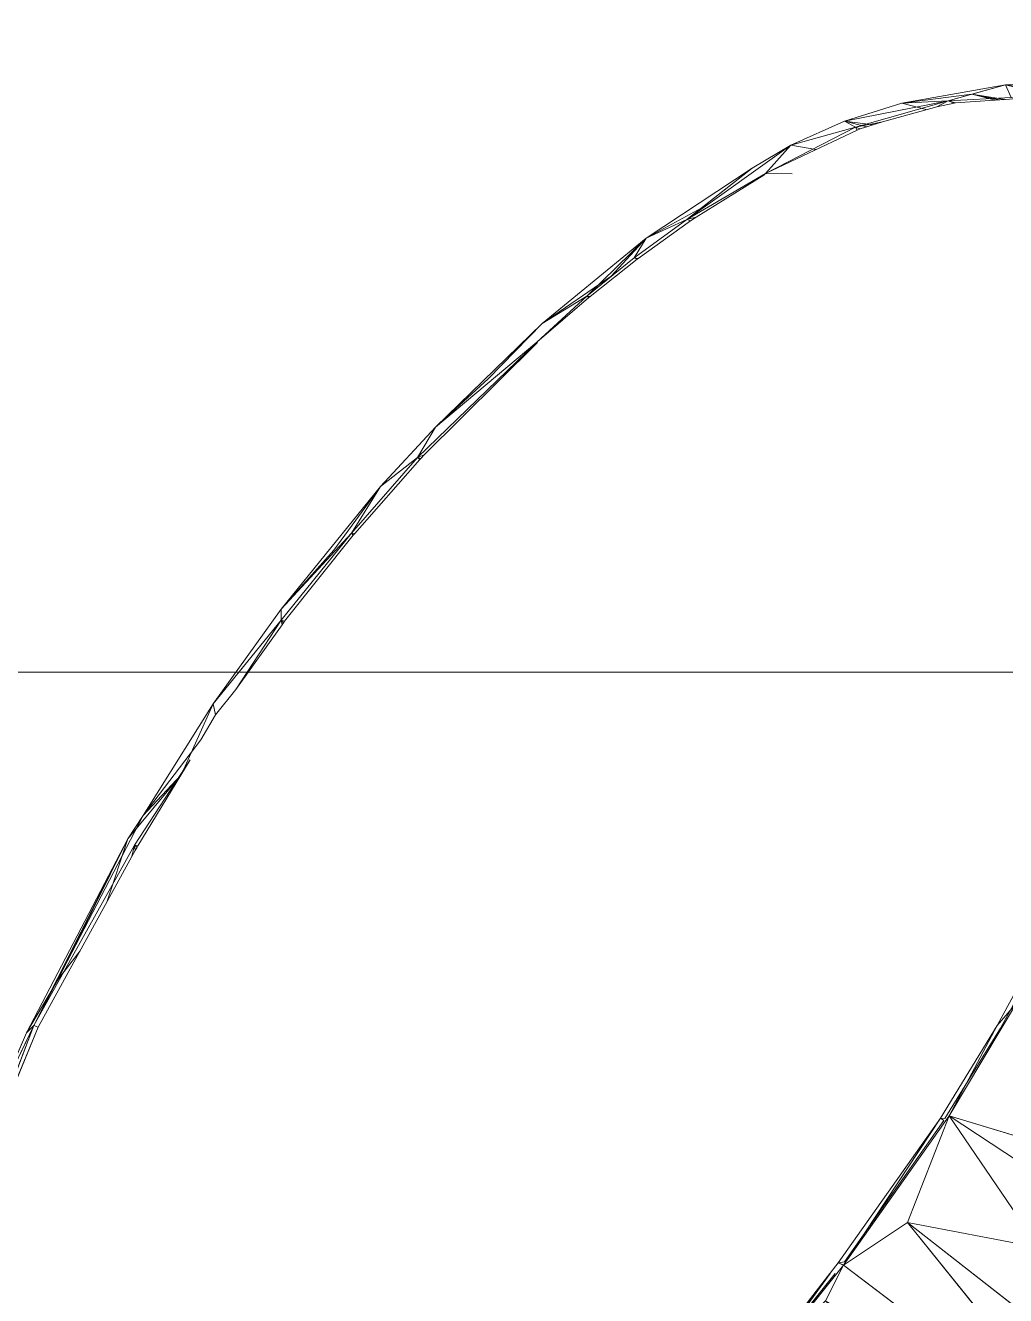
# Model space of a CAD drawing. Header units: inches. Extents: x -1767 to 184, y -1065 to 157.
# Drawn here: x -794.755 to -792.658, y -229.33 to -226.612 of the extents above; entities that cross this region are included whole.
import ezdxf

# ---------------------------------------------------------------- set-up
doc = ezdxf.new("R2010")
doc.units = ezdxf.units.IN
doc.header["$MEASUREMENT"] = 0
for name, color, linetype, lineweight in [('A-DETL-GENF', 92, 'Continuous', 9), ('E-LITE-EQPM', 33, 'Continuous', 9), ('G-IMPT', 8, 'Continuous', 9)]:
    doc.layers.add(name, color=color, linetype=linetype, lineweight=lineweight)

# ---------------------------------------------------------------- blocks, each defined once
blk = doc.blocks.new('flos_pendant16 - flos_pendant - 3D View - _3D__dwg_FLOS_AIM_Pendant_Lamps_dwg-2425-_3D_-V18-FIRST FLOOR')
at = {"layer": 'G-IMPT'}
for p, q in [((40.786, 18.7585), (41.9627, 17.6753)), ((40.786, 18.7585), (41.6218, 17.4938)), ((40.5, 18.5578), (41.6218, 17.4938)), ((42.4191, 18.1454), (41.9627, 17.6753)), ((42.4191, 18.1454), (42.0322, 17.7117)), ((42.3338, 18.03), (41.9874, 17.6615)), ((42.0073, 17.7141), (42.3212, 18.0358)), ((42.0073, 17.7141), (42.3212, 18.0358)), ((42.0073, 17.7141), (42.3212, 18.0358)), ((40.1839, 17.9337), (41.3633, 16.9797)), ((40.1839, 17.9337), (41.3633, 16.9797)), ((41.9627, 17.6753), (42.0699, 17.8458)), ((40.9784, 17.6808), (41.3633, 16.9797)), ((40.9784, 17.6808), (41.6218, 17.4938)), ((40.9784, 17.6808), (41.3633, 16.9797)), ((41.6218, 17.4938), (40.9784, 17.6808)), ((41.3633, 16.9797), (41.9627, 17.6753)), ((41.9627, 17.6753), (41.4073, 16.988)), ((41.9627, 17.6753), (41.6218, 17.4938)), ((41.9627, 17.6753), (41.9874, 17.6615)), ((41.9874, 17.6615), (41.9627, 17.6753)), ((41.9665, 17.6717), (41.9874, 17.6615)), ((41.3923, 17.0016), (41.9562, 17.6595)), ((41.3923, 17.0016), (41.9562, 17.6595)), ((41.3923, 17.0016), (41.9562, 17.6595)), ((41.4073, 16.988), (41.9874, 17.6615)), ((41.9874, 17.6615), (41.9562, 17.6595)), ((41.9562, 17.6595), (41.9874, 17.6615)), ((41.3633, 16.9797), (41.6218, 17.4938)), ((40.2719, 17.4279), (41.3633, 16.9797)), ((41.3633, 16.9797), (40.9729, 16.4491)), ((41.3633, 16.9797), (40.9729, 16.4491)), ((41.3851, 16.9922), (41.0638, 16.5662)), ((41.3851, 16.9922), (41.0638, 16.5662)), ((41.4073, 16.988), (41.0801, 16.5508)), ((41.3633, 16.9797), (41.0801, 16.5508)), ((41.3633, 16.9797), (41.0801, 16.5508)), ((41.4073, 16.988), (41.3851, 16.9922)), ((41.4073, 16.988), (41.3923, 17.0016)), ((45.8942, 16.0917), (46.1389, 16.5838)), ((41.0801, 16.5508), (40.7805, 16.1082)), ((41.0638, 16.5662), (40.8035, 16.1851)), ((41.0638, 16.5662), (40.8035, 16.1851)), ((40.9729, 16.4491), (41.0801, 16.5508)), ((41.0801, 16.5508), (40.9729, 16.4491)), ((46.1244, 16.573), (45.8728, 16.1009)), ((46.1244, 16.573), (45.8728, 16.1009)), ((46.1306, 16.4793), (45.8942, 16.0917)), ((46.1306, 16.4793), (45.9354, 16.1247)), ((45.2481, 15.0937), (45.8942, 16.0917)), ((45.8942, 16.0917), (45.3046, 15.2388)), ((45.8728, 16.1009), (45.3233, 15.2937)), ((45.8728, 16.1009), (45.3233, 15.2937)), ((45.3361, 15.2037), (45.9354, 16.1247)), ((45.3361, 15.2037), (45.8942, 16.0917)), ((45.7485, 15.869), (45.9354, 16.1247)), ((45.8942, 16.0917), (45.8728, 16.1009)), ((45.8942, 16.0917), (45.8728, 16.1009)), ((45.8942, 16.0917), (45.9354, 16.1247)), ((45.7485, 15.869), (45.3361, 15.2037)), ((45.7485, 15.869), (45.6276, 15.7408)), ((45.7485, 15.869), (45.6276, 15.7408)), ((45.4704, 15.5098), (45.3361, 15.2037)), ((44.9869, 14.8387), (45.2894, 15.2436)), ((44.9869, 14.8387), (45.2894, 15.2436)), ((45.2894, 15.2436), (45.2935, 15.2491)), ((45.3046, 15.2388), (45.2894, 15.2436)), ((45.2935, 15.2491), (45.305, 15.2654)), ((45.3046, 15.2388), (45.3233, 15.2937)), ((45.3233, 15.2937), (45.305, 15.2654)), ((44.9869, 14.8387), (45.3046, 15.2388)), ((45.3361, 15.2037), (45.0415, 14.9118)), ((45.3361, 15.2037), (45.2481, 15.0937)), ((44.8439, 14.5686), (45.2481, 15.0937)), ((45.2481, 15.0937), (44.9241, 14.7438)), ((45.2481, 15.0937), (44.9241, 14.7438)), ((45.2481, 15.0937), (45.0403, 14.9102)), ((44.8439, 14.5686), (45.0322, 14.8993)), ((44.8381, 14.6248), (44.9241, 14.7438)), ((44.8381, 14.6248), (44.9241, 14.7438)), ((44.8381, 14.6248), (44.7235, 14.5079)), ((44.8381, 14.6248), (44.7235, 14.5079)), ((44.8439, 14.5686), (44.8381, 14.6248)), ((44.8381, 14.6248), (44.8439, 14.5686)), ((44.8439, 14.5686), (44.459, 14.1287)), ((44.8439, 14.5686), (44.4645, 14.1837)), ((44.7235, 14.5079), (44.462, 14.2066)), ((44.7235, 14.5079), (44.462, 14.2066)), ((44.4645, 14.1837), (44.7235, 14.5079)), ((44.4479, 14.1906), (44.0638, 13.7939)), ((44.4479, 14.1906), (44.0638, 13.7939)), ((44.0714, 13.7823), (44.4645, 14.1837)), ((44.4479, 14.1906), (44.4545, 14.1978)), ((44.4645, 14.1837), (44.4479, 14.1906)), ((44.4545, 14.1978), (44.462, 14.2066)), ((44.4545, 14.1978), (44.4645, 14.1837)), ((44.459, 14.1287), (44.4645, 14.1837)), ((44.4645, 14.1837), (44.462, 14.2066)), ((44.459, 14.1287), (43.9037, 13.5623)), ((44.459, 14.1287), (44.0714, 13.7823)), ((44.459, 14.1287), (44.1676, 13.8593)), ((44.1676, 13.8593), (43.9037, 13.5623)), ((43.6955, 13.4475), (44.0555, 13.7858)), ((43.6955, 13.4475), (44.0555, 13.7858)), ((43.7057, 13.4359), (44.0714, 13.7823)), ((43.9037, 13.5623), (44.0714, 13.7823)), ((44.0638, 13.7939), (44.0555, 13.7858)), ((44.0714, 13.7823), (44.0555, 13.7858)), ((44.0714, 13.7823), (44.0638, 13.7939)), ((43.6013, 13.2929), (43.9037, 13.5623)), ((43.7057, 13.4359), (43.9037, 13.5623)), ((43.7057, 13.4359), (43.0541, 12.9162)), ((43.0563, 12.923), (43.6701, 13.4258)), ((43.0563, 12.923), (43.6701, 13.4258)), ((43.7057, 13.4359), (43.6013, 13.2929)), ((43.6891, 13.4418), (43.6701, 13.4258)), ((43.7057, 13.4359), (43.6701, 13.4258)), ((43.6891, 13.4418), (43.6955, 13.4475)), ((43.7057, 13.4359), (43.6955, 13.4475)), ((43.0184, 12.8255), (43.6013, 13.2929)), ((43.0184, 12.8255), (43.6013, 13.2929)), ((43.6013, 13.2929), (43.0541, 12.9162)), ((43.3153, 13.0757), (43.6013, 13.2929)), ((43.0184, 12.8255), (43.3153, 13.0757)), ((43.0541, 12.9162), (42.7726, 12.7187)), ((43.0541, 12.9162), (42.7726, 12.7187)), ((43.0541, 12.9162), (42.782, 12.71)), ((43.0541, 12.9162), (43.0563, 12.923)), ((43.0541, 12.9162), (43.0563, 12.923)), ((43.0184, 12.8255), (42.4576, 12.4489)), ((43.0184, 12.8255), (42.65, 12.6221)), ((43.0184, 12.8255), (42.782, 12.71)), ((42.4576, 12.4489), (42.782, 12.71)), ((42.7663, 12.7144), (42.5124, 12.5503)), ((42.7663, 12.7144), (42.5124, 12.5503)), ((42.782, 12.71), (42.5263, 12.5423)), ((42.7663, 12.7144), (42.7726, 12.7187)), ((42.782, 12.71), (42.7663, 12.7144)), ((42.7663, 12.7144), (42.782, 12.71)), ((42.782, 12.71), (42.7726, 12.7187)), ((42.782, 12.71), (42.7726, 12.7187)), ((42.4576, 12.4489), (42.65, 12.6221)), ((42.2282, 12.3839), (42.5071, 12.5472)), ((42.2282, 12.3839), (42.5071, 12.5472)), ((42.2459, 12.3746), (42.5263, 12.5423)), ((42.4576, 12.4489), (42.5263, 12.5423)), ((42.5124, 12.5503), (42.5071, 12.5472)), ((42.5263, 12.5423), (42.5071, 12.5472)), ((42.5263, 12.5423), (42.5124, 12.5503)), ((42.4576, 12.4489), (41.8939, 12.1492)), ((42.4576, 12.4489), (42.1689, 12.3251)), ((42.4576, 12.4489), (42.2459, 12.3746)), ((41.6905, 12.053), (42.2459, 12.3746)), ((42.2459, 12.3746), (41.8307, 12.1822)), ((41.8939, 12.1492), (42.2459, 12.3746)), ((42.1978, 12.3682), (42.2282, 12.3839)), ((42.2459, 12.3746), (42.1978, 12.3682)), ((42.2459, 12.3746), (42.2282, 12.3839)), ((41.8402, 12.1903), (42.1978, 12.3682)), ((41.8402, 12.1903), (42.1978, 12.3682)), ((42.1689, 12.3251), (41.8939, 12.1492)), ((41.8307, 12.1822), (41.3513, 12.0104)), ((41.8307, 12.1822), (41.3513, 12.0104)), ((41.3578, 11.9952), (41.8307, 12.1822)), ((41.6905, 12.053), (41.8307, 12.1822)), ((41.8307, 12.1822), (41.6967, 12.198)), ((41.8307, 12.1822), (41.6967, 12.198)), ((41.8307, 12.1822), (41.8402, 12.1903)), ((41.8939, 12.1492), (41.6905, 12.053)), ((41.6905, 12.053), (41.3578, 11.9952)), ((41.4101, 11.9595), (41.6905, 12.053)), ((41.5668, 12.0876), (41.6905, 12.053)), ((41.5668, 12.0876), (41.6905, 12.053)), ((40.0468, 12.039), (40.588, 11.855)), ((40.0766, 12.0143), (40.588, 11.855)), ((40.8822, 11.9072), (41.3578, 11.9952)), ((41.2201, 11.98), (41.3361, 12.0054)), ((41.2201, 11.98), (41.3361, 12.0054)), ((41.3578, 11.9952), (41.2201, 11.98)), ((41.2692, 11.9908), (41.4101, 11.9595)), ((41.4101, 11.9595), (41.3016, 11.9978)), ((41.3016, 11.9978), (41.4101, 11.9595)), ((41.3361, 12.0054), (41.3513, 12.0104)), ((41.3578, 11.9952), (41.3361, 12.0054)), ((41.3578, 11.9952), (41.3361, 12.0054)), ((41.3578, 11.9952), (41.3513, 12.0104)), ((41.4101, 11.9595), (41.3578, 11.9952)), ((40.5496, 11.9296), (40.8463, 11.921)), ((40.5496, 11.9296), (40.8463, 11.921)), ((40.5975, 11.9282), (40.7612, 11.8853)), ((40.7612, 11.8853), (40.6253, 11.9274)), ((40.7612, 11.8853), (40.6253, 11.9274)), ((40.7612, 11.8853), (40.6457, 11.9268)), ((40.6457, 11.9268), (40.7612, 11.8853)), ((40.9423, 11.9308), (40.8542, 11.9214)), ((40.9423, 11.9308), (40.8542, 11.9214)), ((40.8822, 11.9072), (41.4101, 11.9595)), ((40.8822, 11.9072), (40.9423, 11.9308)), ((41.2201, 11.98), (40.9423, 11.9308)), ((41.2201, 11.98), (40.9423, 11.9308)), ((40.996, 11.9403), (41.1159, 11.8963)), ((41.1159, 11.8963), (41.4101, 11.9595)), ((40.588, 11.855), (40.5, 11.8633)), ((40.588, 11.855), (40.566, 11.921)), ((40.8822, 11.9072), (40.566, 11.921)), ((40.588, 11.855), (40.8822, 11.9072)), ((40.588, 11.855), (40.8822, 11.9072)), ((40.588, 11.855), (41.1159, 11.8963)), ((40.588, 11.855), (40.7612, 11.8853)), ((40.588, 11.855), (40.7612, 11.8853)), ((40.7612, 11.8853), (40.8822, 11.9072)), ((40.7612, 11.8853), (41.1159, 11.8963)), ((40.7612, 11.8853), (41.1159, 11.8963)), ((40.8542, 11.9214), (40.8463, 11.921)), ((40.8822, 11.9072), (40.8463, 11.921)), ((40.8822, 11.9072), (40.8542, 11.9214)), ((40.8822, 11.9072), (40.8542, 11.9214)), ((40.8822, 11.9072), (41.1159, 11.8963)), ((40.8822, 11.9072), (41.1159, 11.8963))]:
    blk.add_line(p, q, dxfattribs=at)
at = {"layer": 'G-IMPT', "flags": 128}
for points in [[(46.1244, 16.573), (45.8728, 16.1009), (45.3233, 15.2937), (45.305, 15.2654), (45.2935, 15.2491), (45.2894, 15.2436), (44.9869, 14.8387)], [(43.7633, 19.1902), (43.5188, 19.0362), (43.1806, 18.7723), (42.7462, 18.4066), (42.3338, 18.03), (42.0344, 17.7115)], [(39.9089, 19.0692), (40.786, 18.7585), (41.6218, 17.4938)], [(41.2753, 18.8795), (42.0699, 17.8458), (40.786, 18.7585), (41.9627, 17.6753), (42.0699, 17.8458), (42.4191, 18.1454), (42.0322, 17.7117)], [(41.6218, 17.4938), (40.5, 18.5578), (40.9784, 17.6808)], [(42.4191, 18.1454), (41.9627, 17.6753), (41.3633, 16.9797)], [(41.4073, 16.988), (41.9627, 17.6753), (41.6218, 17.4938)], [(41.9874, 17.6615), (41.4073, 16.988), (41.0801, 16.5508), (40.7805, 16.1082), (40.5358, 15.7013), (40.3103, 15.3384)], [(41.6218, 17.4938), (41.3633, 16.9797), (40.2719, 17.4279)], [(40.8035, 16.1851), (41.0638, 16.5662), (41.3851, 16.9922)], [(41.3851, 16.9922), (41.4073, 16.988), (41.3923, 17.0016)], [(46.1244, 16.573), (46.1389, 16.5838), (45.8942, 16.0917), (45.3046, 15.2388), (44.9869, 14.8387)], [(45.9354, 16.1247), (45.8942, 16.0917), (46.1306, 16.4793), (46.1389, 16.5838)], [(46.1306, 16.4793), (45.9354, 16.1247), (45.7485, 15.869), (45.3361, 15.2037), (45.0415, 14.9118)], [(44.8439, 14.5686), (45.2481, 15.0937), (45.8942, 16.0917), (45.3361, 15.2037)], [(45.4704, 15.5098), (45.3361, 15.2037), (45.9354, 16.1247)], [(45.3233, 15.2937), (45.3046, 15.2388), (45.2935, 15.2491), (45.3046, 15.2388), (45.305, 15.2654)], [(45.3361, 15.2037), (45.2481, 15.0937), (45.0403, 14.9102)], [(45.0322, 14.8993), (44.8439, 14.5686), (44.459, 14.1287), (44.1676, 13.8593), (43.9037, 13.5623), (43.6013, 13.2929), (43.3153, 13.0757), (43.0184, 12.8255), (42.4576, 12.4489), (41.8939, 12.1492), (41.6905, 12.053), (41.8307, 12.1822), (41.3578, 11.9952), (40.8822, 11.9072), (40.566, 11.921), (40.3117, 12.0117), (40.0574, 12.1025), (39.8265, 12.4076)], [(44.9241, 14.7438), (44.8381, 14.6248), (44.7235, 14.5079), (44.462, 14.2066), (44.4545, 14.1978), (44.4479, 14.1906), (44.0638, 13.7939), (44.0555, 13.7858), (43.6955, 13.4475), (43.6891, 13.4418), (43.6701, 13.4258), (43.0563, 12.923), (43.0511, 12.9189)], [(44.8439, 14.5686), (44.4645, 14.1837), (44.4479, 14.1906)], [(44.7235, 14.5079), (44.4645, 14.1837), (44.0714, 13.7823), (43.7057, 13.4359), (43.0541, 12.9162), (42.782, 12.71), (42.5263, 12.5423), (42.2459, 12.3746), (41.8307, 12.1822)], [(44.462, 14.2066), (44.4645, 14.1837), (44.459, 14.1287), (43.9037, 13.5623), (43.7057, 13.4359), (43.6701, 13.4258)], [(44.0555, 13.7858), (44.0714, 13.7823), (44.459, 14.1287)], [(43.9037, 13.5623), (44.0714, 13.7823), (44.0638, 13.7939)], [(43.0541, 12.9162), (43.6013, 13.2929), (43.7057, 13.4359)], [(43.6891, 13.4418), (43.7057, 13.4359), (43.6955, 13.4475)], [(42.5263, 12.5423), (42.5124, 12.5503), (42.5263, 12.5423), (42.4576, 12.4489), (42.782, 12.71), (43.0184, 12.8255), (42.65, 12.6221), (42.4576, 12.4489)], [(42.7726, 12.7187), (42.7663, 12.7144), (42.5124, 12.5503), (42.5071, 12.5472), (42.2282, 12.3839), (42.1978, 12.3682), (41.8402, 12.1903)], [(42.2459, 12.3746), (41.6905, 12.053), (41.4101, 11.9595), (41.1159, 11.8963), (40.588, 11.855), (40.5, 11.8633), (40.2911, 11.9182), (40.0767, 12.0145)], [(42.2282, 12.3839), (42.2459, 12.3746), (42.1978, 12.3682)], [(41.3513, 12.0104), (41.3361, 12.0054), (41.2201, 11.98), (40.9423, 11.9308), (40.8542, 11.9214), (40.8463, 11.921), (40.5496, 11.9296), (40.5452, 11.93), (40.5421, 11.9306), (40.2897, 12.0208), (40.2832, 12.0236), (40.1858, 12.0621), (40.0735, 12.1025), (39.9232, 12.2934)], [(41.6905, 12.053), (41.3578, 11.9952), (41.4101, 11.9595)], [(40.996, 11.9403), (41.1159, 11.8963), (40.8822, 11.9072), (40.7612, 11.8853), (40.588, 11.855), (40.0468, 12.039)], [(40.9423, 11.9308), (40.8822, 11.9072), (40.588, 11.855), (40.0766, 12.0143)], [(40.8463, 11.921), (40.8822, 11.9072), (41.4101, 11.9595), (41.2692, 11.9908)], [(41.3513, 12.0104), (41.3578, 11.9952), (41.2201, 11.98)], [(40.5975, 11.9282), (40.7612, 11.8853), (41.1159, 11.8963)]]:
    blk.add_lwpolyline(points, dxfattribs=at)
for points in [[(43.0563, 12.923), (43.0541, 12.9162)], [(41.8939, 12.1492), (42.2459, 12.3746), (42.4576, 12.4489), (42.1689, 12.3251)]]:
    blk.add_lwpolyline(points, close=True, dxfattribs=at)
blk = doc.blocks.new('flos_pendant16 - flos_pendant - 3D View - _3D__dwg-V19-FIRST FLOOR')
at = {"xscale": 0.426201584994806, "yscale": 0.426201584994806, "zscale": 0.426201584994806}
blk.add_blockref('flos_pendant16 - flos_pendant - 3D View - _3D__dwg_FLOS_AIM_Pendant_Lamps_dwg-2425-_3D_-V18-FIRST FLOOR', (0.7054, -0.3763), dxfattribs=at)
blk = doc.blocks.new('flos_pendant16 - flos_pendant16 2-V20-FIRST FLOOR')
blk.add_blockref('flos_pendant16 - flos_pendant - 3D View - _3D__dwg-V19-FIRST FLOOR', (0, 0))

msp = doc.modelspace()

# ---------------------------------------------------------------- hatches: boundary and pattern name
at = {"layer": 'A-DETL-GENF'}
h = msp.add_hatch(dxfattribs=at)
h.set_pattern_fill('FP1_12', style=0, pattern_type=2)
h.set_pattern_definition([(0, (0, 0), (0, 6), [])])
h.paths.add_polyline_path([(-850.187, -314.9479), (-830.0626, -314.9479), (-830.0626, -299.7935), (-556.7791, -299.7935), (-556.7791, -106.8365), (-967.9152, -51.6245), (-967.9152, -314.9479), (-962.3651, -314.9479), (-962.3651, -308.8001), (-932.3651, -308.8001), (-932.3651, -314.9479), (-853.937, -314.9479)], flags=0)
h.paths.add_polyline_path([(-751.7044, -218.2571), (-751.7044, -218.257), (-751.6517, -218.2502)], flags=0)
h.paths.add_polyline_path([(-801.0716, -213.4245), (-801.0716, -213.4244), (-801.0102, -213.4245)], flags=0)

# ---------------------------------------------------------------- block references
at = {"layer": 'E-LITE-EQPM', "rotation": 185.4644837373745}
msp.add_blockref('flos_pendant16 - flos_pendant16 2-V20-FIRST FLOOR', (-775.181, -220.3702), dxfattribs=at)

doc.saveas('drawing.dxf')
